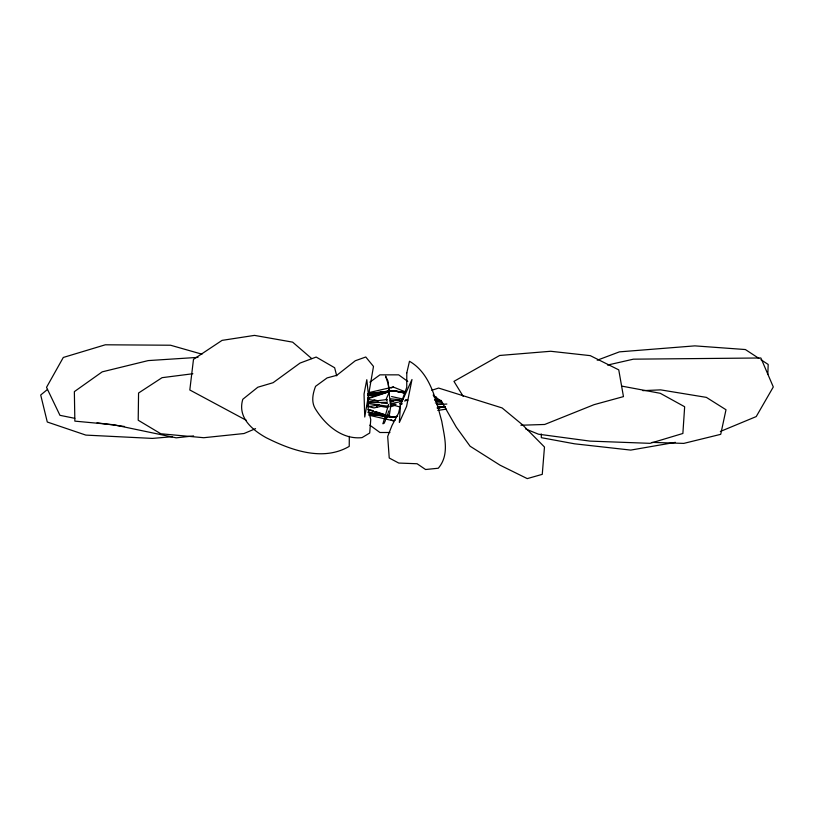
<?xml version="1.0" encoding="UTF-8"?>
<svg xmlns="http://www.w3.org/2000/svg" width="814" height="814" viewBox="0 0 814 814"><rect width="100%" height="100%" fill="white"/><g stroke="black" fill="none" stroke-linecap="round" stroke-linejoin="round"><path stroke-width="1.22" d="M349.308 436.335L349.226 446.387C322.934 461.762 291.219 450.274 266.168 437.698C251.923 429.741 237.322 417.338 242.806 399.267L257.824 387.22L273.077 382.712L300.03 363.075L316.178 357.061L334.646 367.755L336.701 375.834M767.816 374.369L768.192 364.458L760.927 359.707M388.593 404.375L382.916 423.809L384.167 423.239L385.358 420.624L385.653 417.775L386.731 417.786L388.716 410.938M389.713 391.137L386.243 398.982L387.179 401.139M386.731 417.786L389.479 414.184L391.035 404.283L389.987 401.048L387.942 381.023L385.571 376.129L387.871 382.997M47.527 389.418L40.7 395.004L47.283 422.018L85.846 435.103L152.422 438.41L172.426 436.691M369.841 382.183L379.945 374.847L398.677 374.847L407.763 381.451M391.005 388.054L393.182 386.986L405.291 391.819M255.565 428.652L244.007 433.526L203.734 437.718L160.796 433.76L138.197 420.228L138.563 393.009L162.067 377.676L192.867 373.738M720.349 431.471L756.226 416.575L773.3 386.965L760.886 357.977L633.394 359.167L607.559 365.069M395.38 419.932L393.182 420.807L391.005 419.739M597.222 360.215L619.413 351.862L694.841 345.869L745.38 349.542L758.851 358.353M368.661 398.504L389 391.788M437.81 408.374L443.223 406.603L445.543 407.448M431.766 390.293L438.604 388.054L502.106 407.936L522.496 424.786L544.474 447.018L542.266 474.348L527.258 478.612L500.03 465.17L470.085 446.214L456.308 427.177L441.717 401.75L433.119 395.095M367.765 398.087L392.47 390.608L405.036 392.959M390.16 406.858L394.77 405.514L400.498 407.122M389.998 406.023L396.031 404.365L389.886 403.775M404.497 400.976L407.906 400.162L405.637 399.623M368.803 392.623L393.376 386.986M372.079 395.289L392.735 390.608L368.009 394.546M434.564 399.552L436.731 399.064L438.899 399.776M369.18 414.123L392.847 417.185L396.53 416.412M437.077 407.895L443.223 406.603M392.582 390.608L367.775 395.584L392.735 390.608M369.261 414.316L393.06 417.185L396.764 416.453M437.464 408.333L439.936 407.834M379.09 404.741L370.726 406.349L366.941 406.196M387.922 416.259L392.847 417.185L397.629 416.249M376.851 393.61L379.314 393.152M381.766 392.684L392.847 390.608L405.403 392.47M385.602 391.961L393.06 390.608L399.226 391.839M675.376 442.348L630.738 450.091L574.592 443.813L541.33 437.678L541.259 433.954M369.312 394.342L392.847 390.608L405.128 393.193M402.126 401.333L392.002 403.439L390.221 402.35M392.847 417.185L396.764 416.626M437.79 410.409L446.53 409.096M367.928 393.834L392.847 390.608M367.999 393.63L393.06 390.608M367.928 401.902L387.25 399.501M193.579 435.928L176.15 437.83L113.563 424.735L74.857 421.133L74.359 391.636L102.228 371.845L148.199 360.592L197.985 357.366M368.06 402.737L387.322 402.35M390.903 401.007L399.552 400.162M402.085 403.541L399.623 403.785L401.872 404.243M434.849 400.101L439.682 399.959M436.721 404.67L446.866 404.039M444.902 406.491L437.474 406.746M642.877 390.649L660.612 389.865L706.369 397.374L725.996 409.737L720.726 434.33L683.77 443.396L652.065 442.389M520.899 425.234L544.688 424.47L594.037 404.67L623.463 396.611L618.752 369.861L590.252 355.637L550.691 351.272L499.664 355.474L453.958 381.369L463.186 396.357M368.203 399.501L377.889 400.885M438.044 406.786L445.39 406.756M389.937 432.499L379.945 432.499L369.841 425.162M442.663 403.062L435.327 402.961M400.112 400.04L402.391 400.101M435.114 400.254L441.32 400.478M388.797 406.349L367.928 403.52M435.49 401.21L441.819 401.78M390.679 398.86L399.501 399.684M381.278 402.95L387.423 403.541M399.613 401.17L402.085 401.444M124.562 426.495L97.029 422.822M391.575 396.52L403.317 399.155M433.791 396.744L436.538 397.191M369.312 413.451L392.735 417.185L367.765 409.717M387.851 407.519L380.921 406.359L374.002 407.926L367.083 406.288M388.085 416.29L393.06 417.185M621.611 386.08L660.276 393.304L684.655 406.746L682.875 433.475L650.03 443.335L589.957 441.107L538.43 434.188L525.732 429.009M375.62 413.95L385.46 415.801M401.699 392.328L404.161 392.826M369.088 412.464L392.735 417.185L386.66 415.812M367.775 412.21L385.144 415.7M387.627 416.188L392.582 417.185L387.8 415.608M74.786 418.325L59.951 415.323L46.52 387.352L63.299 357.458L105.321 344.79L170.533 345.228L201.953 354.182M434.615 399.389L438.308 400.162M374.002 399.878L378.622 400.915M374.511 413.054L384.228 415.262M368.803 415.171L393.376 420.807M390.16 400.946L392.46 401.607M369.851 409.686L373.443 410.877M375.834 411.66L384.208 414.428M390.527 400.162L393.559 401.251M246.479 420.4L189.815 389.987L193.488 359.35L222.069 340.374L254.507 335.388L292.643 342.145L311.721 358.598M375.61 404.904L377.024 406.919M388.217 384.167L389.468 389.977M406.797 372.873L406.746 387.342L400.478 404.894L398.595 413.044L392.022 425.437L387.688 436.446L389.234 458.017L398.738 463.054L417.094 463.746L425.58 469.515L438.288 468.233C449.857 454.711 444.393 436.874 441.768 421.276C435.744 399.582 430.453 373.412 409.483 361.274L406.797 372.873M368.579 396.326L368.04 407.875L370.746 419.637L369.709 433.017L362.006 437.637C341.768 439.743 324.979 424.633 315.13 408.475C311.09 401.506 312.871 393.406 315.567 386.324L327.106 377.91L336.782 375.315L355.291 360.755L365.771 357L373.494 366.432L364.743 417.033L364.041 394.037L366.799 379.711L368.579 396.326M400.478 404.894L399.359 422.486L406.593 406.389L411.986 379.497L400.478 404.894"/></g></svg>
